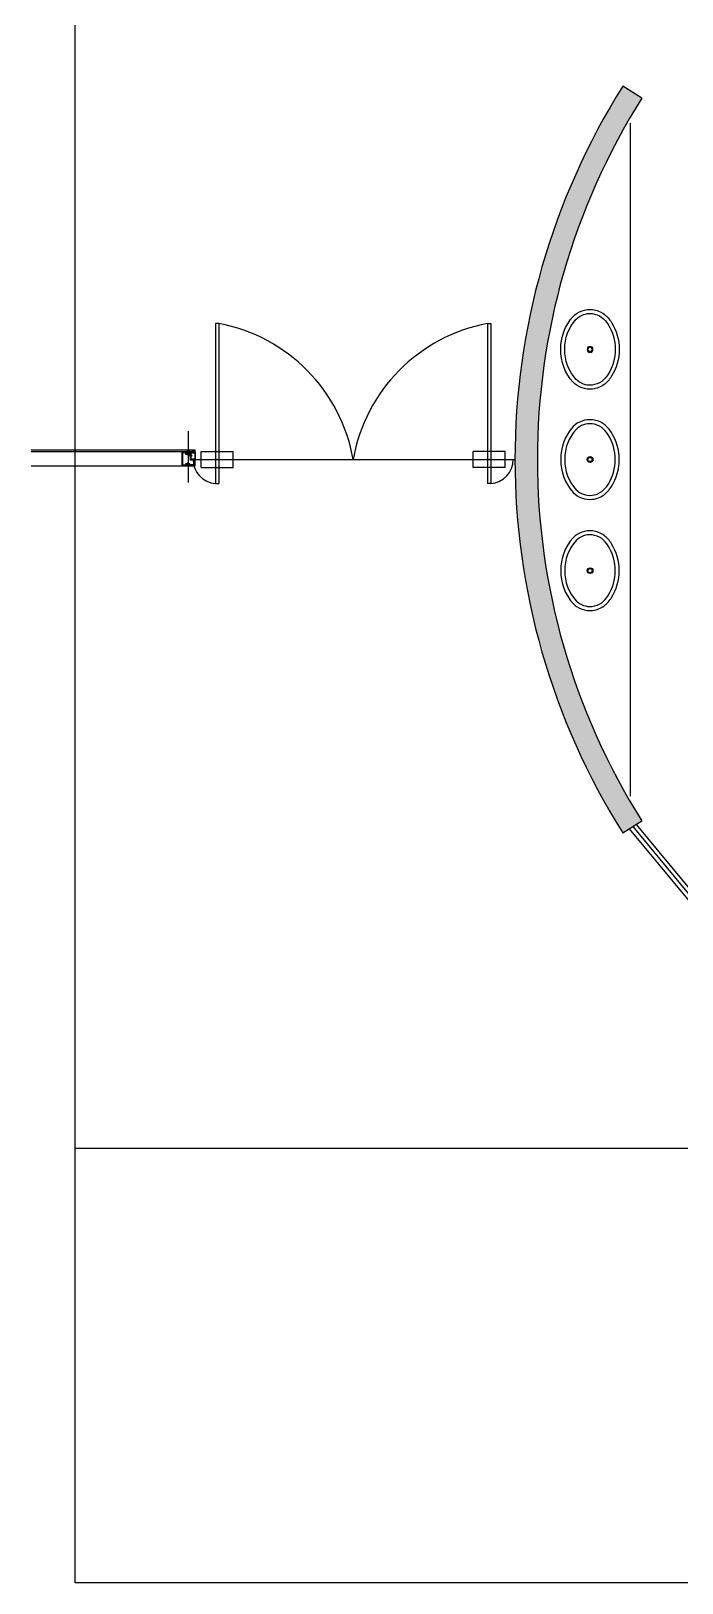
# Model space of a CAD drawing. Header units: millimetres. Extents: x 182 to 575, y -105 to 95.
# Drawn here: x 301.66 to 305.73, y -4.97 to 4.73 of the extents above; entities that cross this region are included whole.
import ezdxf

# ---------------------------------------------------------------- set-up
doc = ezdxf.new("R2010")
doc.units = ezdxf.units.MM
doc.header["$MEASUREMENT"] = 0
doc.linetypes.add('DASHDOT', pattern=[1, 0.5, -0.25, 0, -0.25])
for name, color, linetype in [('base', 253, 'Continuous'), ('Cota Nivel', 1, 'Continuous'), ('EIXOS', 31, 'DASHDOT'), ('JAN', 161, 'Continuous'), ('SAN', 1, 'Continuous'), ('SANFINAL', 7, 'Continuous')]:
    doc.layers.add(name, color=color, linetype=linetype)
doc.styles.add('SIMPLEX', font='simplex', dxfattribs={"height": 0.2})
doc.dimstyles.new('SA-25', dxfattribs={"dimtxt": 0.05, "dimasz": 0.05, "dimexe": 0.025, "dimexo": 0.05, "dimgap": 0.025, "dimtad": 1, "dimzin": 4, "dimdsep": 46, "dimtxsty": 'SIMPLEX', "dimblk": 'OBLIQUE', "dimcen": 0.025, "dimdle": 0.05, "dimclrt": 2, "dimaunit": 1, "dimadec": 3, "dimazin": 0, "dimtfac": 1, "dimtofl": 0, "dimtmove": 0, "dimatfit": 3, "dimldrblk": 'OPEN30', "dimfxl": 1, "dimtolj": 1, "dimtzin": 0, "dimarcsym": 0})

# ---------------------------------------------------------------- blocks, each defined once
blk = doc.blocks.new('Cuba01_pl')
at = {"layer": 'SAN'}
for radius in [0.018, 0.013]:
    blk.add_circle((0, 0), radius, dxfattribs=at)
at = {"layer": 'SANFINAL'}
for centre, radius, start, end in [((-0.0706, -0.0303), 0.1909, 120.72503, 141.48411), ((-0.0706, -0.0303), 0.1659, 120.57547, 141.25329), ((-0.0022, -0.1243), 0.3068, 89.5504, 122.73751), ((-0.0022, -0.1243), 0.2818, 89.5504, 122.82801), ((0.0022, -0.1243), 0.3068, 57.26249, 90.4496), ((0.0022, -0.1243), 0.2818, 57.17199, 90.4496), ((0.0706, -0.0303), 0.1659, 38.74671, 59.42453), ((0.0706, -0.0303), 0.1909, 38.51589, 59.27497), ((-0.0974, 0.0005), 0.1517, 174.45244, 224.38195), ((-0.0906, -0.0037), 0.1589, 144.52318, 173.17666), ((-0.0974, 0.0005), 0.1267, 174.57802, 224.00207), ((-0.0906, -0.0037), 0.1339, 144.80474, 173.05731), ((0.0974, 0.0005), 0.1267, 315.99793, 5.42198), ((0.0906, -0.0037), 0.1339, 6.94269, 35.19526), ((0.0974, 0.0005), 0.1517, 315.61805, 5.54756), ((0.0906, -0.0037), 0.1589, 6.82334, 35.47682), ((-0.0024, 0.1229), 0.2809, 228.50405, 270.48382), ((0.0024, 0.1229), 0.2809, 269.51618, 311.49595), ((-0.0024, 0.1229), 0.3059, 228.32438, 270.48382), ((0.0024, 0.1229), 0.3059, 269.51618, 311.67562)]:
    blk.add_arc(centre, radius, start, end, dxfattribs=at)
blk = doc.blocks.new('_Oblique')
at = {"color": 0, "linetype": 'ByBlock', "lineweight": -2}
blk.add_line((-0.5, -0.5), (0.5, 0.5), dxfattribs=at)
blk = doc.blocks.new('*D87')
at = {"layer": 'Cota Nivel', "color": 0, "lineweight": -2, "transparency": 16777216}
for p, q in [((301.9892, 6.3466), (315.5985, 6.3466)), ((315.5735, 6.3966), (315.5735, -2.3034)), ((301.9892, -2.2534), (315.5985, -2.2534))]:
    blk.add_line(p, q, dxfattribs=at)
at = {"layer": 'Defpoints', "color": 0, "transparency": 16777216}
for p in [(301.9392, 6.3466), (301.9392, -2.2534), (315.5735, -2.2534)]:
    blk.add_point(p, dxfattribs=at)
at = {"layer": 'Cota Nivel', "color": 0, "lineweight": -2, "transparency": 16777216, "xscale": 0.05, "yscale": 0.05, "zscale": 0.05}
for p, rotation in [((315.5735, 6.3466), 90), ((315.5735, -2.2534), 270)]:
    blk.add_blockref('_Oblique', p, dxfattribs=dict(at, rotation=rotation))
at = {"layer": 'Cota Nivel', "color": 2, "transparency": 16777216, "insert": (315.4485, 2.0466), "char_height": 0.2, "attachment_point": 5, "rotation": 90, "style": 'SIMPLEX'}
blk.add_mtext('\\A1;8.60', dxfattribs=at)
blk = doc.blocks.new('_Open30')
at = {"color": 0, "linetype": 'ByBlock', "lineweight": -2}
for p, q in [((-1, 0.27), (0, 0)), ((0, 0), (-1, -0.27)), ((0, 0), (-1, 0))]:
    blk.add_line(p, q, dxfattribs=at)

msp = doc.modelspace()

# ---------------------------------------------------------------- hatches: boundary and pattern name
at = {"layer": 'base'}
msp.add_hatch(color=256, dxfattribs=at).paths.add_polyline_path([(305.3626, -0.2837), (305.481, -0.209, -0.289245), (305.481, 4.3072), (305.3627, 4.382, 0.289245)])

# ---------------------------------------------------------------- linework, layer by layer
at = {"color": 1}
for p, q in [((302.6837, 2.0366, -22.877), (302.6849, 2.0366, -22.877)), ((302.6849, 2.0366, -22.877), (302.6849, 2.0296, -22.877)), ((302.6869, 2.0933, -22.877), (302.6869, 2.099, -22.877)), ((302.6835, 2.0327, -22.877), (302.6835, 2.0336, -22.877)), ((302.6849, 2.0296, -22.877), (302.6837, 2.0296, -22.877))]:
    msp.add_line(p, q, dxfattribs=at)
at = {"layer": 'base'}
for p, q in [((305.481, 4.3072, 195.166), (305.3627, 4.382, 195.166)), ((305.4078, 4.1512), (305.4078, -0.0547)), ((302.8169, 2.8991, 172.2889), (302.8169, 1.8995, 172.2889)), ((302.8369, 2.8991, 172.2889), (302.8169, 2.8991, 172.2889)), ((302.8369, 2.8991, 172.2889), (302.8369, 1.8995, 172.2889)), ((304.5169, 2.8991, 172.2889), (304.5169, 1.8995, 172.2889)), ((304.5169, 2.8991, 172.2889), (304.5369, 2.8991, 172.2889)), ((304.5369, 2.8991, 172.2889), (304.5369, 1.8995, 172.2889)), ((302.6486, 1.9056, -22.877), (302.6486, 2.227, -22.877)), ((301.6636, 2.1093, -112.8987), (302.6886, 2.1093, 195.1644)), ((301.6636, 2.0992, -112.8987), (302.6886, 2.0992, 195.1644)), ((302.6104, 2.099, -22.877), (302.6289, 2.099, -22.877)), ((302.6104, 2.0933, -22.877), (302.6104, 2.099, -22.877)), ((302.6111, 2.0766, -22.877), (302.6111, 2.0697, -22.877)), ((302.6122, 2.0766, -22.877), (302.6111, 2.0766, -22.877)), ((302.6111, 2.0697, -22.877), (302.6122, 2.0697, -22.877)), ((302.6111, 2.0366, -22.877), (302.6111, 2.0296, -22.877)), ((302.6122, 2.0366, -22.877), (302.6111, 2.0366, -22.877)), ((302.6124, 2.0736, -22.877), (302.6131, 2.0736, -22.877)), ((302.6124, 2.0727, -22.877), (302.6124, 2.0736, -22.877)), ((302.6131, 2.0727, -22.877), (302.6124, 2.0727, -22.877)), ((302.6131, 2.0736, -22.877), (302.6131, 2.0757, -22.877)), ((302.6131, 2.0705, -22.877), (302.6131, 2.0727, -22.877)), ((302.6227, 2.099, -22.877), (302.6289, 2.099, -22.877)), ((302.6289, 2.0931, -22.877), (302.6227, 2.0931, -22.877)), ((302.6289, 2.0931, -22.877), (302.6227, 2.0931, -22.877)), ((302.6255, 2.0931, -22.877), (302.6311, 2.0931, -22.877)), ((302.6289, 2.0931, -22.877), (302.6289, 2.099, -22.877)), ((302.6372, 2.0886, -22.877), (302.6346, 2.0886, -22.877)), ((302.6372, 2.0886, -22.877), (302.6346, 2.0886, -22.877)), ((302.6348, 2.0855, -22.877), (302.6386, 2.0858, -22.877)), ((302.636, 2.0898, -22.877), (302.637, 2.0908, -22.877)), ((302.636, 2.0902, -22.877), (302.6366, 2.0908, -22.877)), ((302.636, 2.0906, -22.877), (302.6361, 2.0908, -22.877)), ((302.636, 2.0898, -22.877), (302.637, 2.0908, -22.877)), ((302.636, 2.0902, -22.877), (302.6366, 2.0908, -22.877)), ((302.636, 2.0906, -22.877), (302.6361, 2.0908, -22.877)), ((302.6371, 2.0896, -22.877), (302.636, 2.0907, -22.877)), ((302.6371, 2.0896, -22.877), (302.636, 2.0907, -22.877)), ((302.6367, 2.0896, -22.877), (302.636, 2.0903, -22.877)), ((302.6367, 2.0896, -22.877), (302.636, 2.0903, -22.877)), ((302.6363, 2.0896, -22.877), (302.636, 2.0898, -22.877)), ((302.6363, 2.0896, -22.877), (302.636, 2.0898, -22.877)), ((302.6362, 2.0896, -22.877), (302.6374, 2.0908, -22.877)), ((302.6362, 2.0896, -22.877), (302.6374, 2.0908, -22.877)), ((302.6385, 2.0886, -22.877), (302.6364, 2.0908, -22.877)), ((302.6385, 2.0886, -22.877), (302.6364, 2.0908, -22.877)), ((302.6366, 2.0896, -22.877), (302.6378, 2.0908, -22.877)), ((302.6366, 2.0896, -22.877), (302.6378, 2.0908, -22.877)), ((302.6389, 2.0886, -22.877), (302.6368, 2.0908, -22.877)), ((302.6389, 2.0886, -22.877), (302.6368, 2.0908, -22.877)), ((302.6371, 2.0896, -22.877), (302.6383, 2.0908, -22.877)), ((302.6371, 2.0896, -22.877), (302.6383, 2.0908, -22.877)), ((302.6393, 2.0886, -22.877), (302.6372, 2.0908, -22.877)), ((302.6372, 2.0889, -22.877), (302.6391, 2.0908, -22.877)), ((302.6372, 2.0893, -22.877), (302.6387, 2.0908, -22.877)), ((302.6393, 2.0886, -22.877), (302.6372, 2.0908, -22.877)), ((302.6372, 2.0889, -22.877), (302.6391, 2.0908, -22.877)), ((302.6372, 2.0893, -22.877), (302.6387, 2.0908, -22.877)), ((302.6372, 2.0886, -22.877), (302.6372, 2.0896, -22.877)), ((302.6372, 2.0886, -22.877), (302.6372, 2.0896, -22.877)), ((302.6381, 2.0886, -22.877), (302.6372, 2.0895, -22.877)), ((302.6381, 2.0886, -22.877), (302.6372, 2.0895, -22.877)), ((302.6376, 2.0886, -22.877), (302.6372, 2.089, -22.877)), ((302.6376, 2.0886, -22.877), (302.6372, 2.089, -22.877)), ((302.6401, 2.0886, -22.877), (302.6372, 2.0886, -22.877)), ((302.6401, 2.0886, -22.877), (302.6372, 2.0886, -22.877)), ((302.6374, 2.0886, -22.877), (302.6395, 2.0908, -22.877)), ((302.6374, 2.0886, -22.877), (302.6395, 2.0908, -22.877)), ((302.6397, 2.0886, -22.877), (302.6376, 2.0908, -22.877)), ((302.6397, 2.0886, -22.877), (302.6376, 2.0908, -22.877)), ((302.6378, 2.0886, -22.877), (302.64, 2.0908, -22.877)), ((302.6378, 2.0886, -22.877), (302.64, 2.0908, -22.877)), ((302.6401, 2.0887, -22.877), (302.638, 2.0908, -22.877)), ((302.6401, 2.0887, -22.877), (302.638, 2.0908, -22.877)), ((302.6383, 2.0886, -22.877), (302.6404, 2.0908, -22.877)), ((302.6383, 2.0886, -22.877), (302.6404, 2.0908, -22.877)), ((302.6401, 2.0892, -22.877), (302.6385, 2.0908, -22.877)), ((302.6401, 2.0892, -22.877), (302.6385, 2.0908, -22.877)), ((302.6386, 2.0858, -22.877), (302.6426, 2.0858, -22.877)), ((302.6387, 2.0886, -22.877), (302.6408, 2.0908, -22.877)), ((302.6387, 2.0886, -22.877), (302.6408, 2.0908, -22.877)), ((302.6401, 2.0896, -22.877), (302.6389, 2.0908, -22.877)), ((302.6401, 2.0896, -22.877), (302.6389, 2.0908, -22.877)), ((302.6391, 2.0886, -22.877), (302.6412, 2.0908, -22.877)), ((302.6391, 2.0886, -22.877), (302.6412, 2.0908, -22.877)), ((302.6405, 2.0896, -22.877), (302.6393, 2.0908, -22.877)), ((302.6405, 2.0896, -22.877), (302.6393, 2.0908, -22.877)), ((302.6395, 2.0886, -22.877), (302.6401, 2.0892, -22.877)), ((302.6395, 2.0886, -22.877), (302.6401, 2.0892, -22.877)), ((302.641, 2.0896, -22.877), (302.6397, 2.0908, -22.877)), ((302.641, 2.0896, -22.877), (302.6397, 2.0908, -22.877)), ((302.64, 2.0886, -22.877), (302.6401, 2.0888, -22.877)), ((302.64, 2.0886, -22.877), (302.6401, 2.0888, -22.877)), ((302.6401, 2.0896, -22.877), (302.6401, 2.0886, -22.877)), ((302.6401, 2.0896, -22.877), (302.6401, 2.0886, -22.877)), ((302.6423, 2.0886, -22.877), (302.6401, 2.0886, -22.877)), ((302.6423, 2.0886, -22.877), (302.6401, 2.0886, -22.877)), ((302.6413, 2.0897, -22.877), (302.6402, 2.0908, -22.877)), ((302.6413, 2.0897, -22.877), (302.6402, 2.0908, -22.877)), ((302.6404, 2.0896, -22.877), (302.6413, 2.0904, -22.877)), ((302.6404, 2.0896, -22.877), (302.6413, 2.0904, -22.877)), ((302.6405, 2.0991, -22.877), (302.6405, 2.1091, -22.877)), ((302.6405, 2.1041, -22.877), (302.6405, 2.1081, -22.877)), ((302.6436, 2.0931, -22.877), (302.6405, 2.1081, -22.877)), ((302.6413, 2.0901, -22.877), (302.6406, 2.0908, -22.877)), ((302.6413, 2.0901, -22.877), (302.6406, 2.0908, -22.877)), ((302.6409, 2.0896, -22.877), (302.6413, 2.0899, -22.877)), ((302.6409, 2.0896, -22.877), (302.6413, 2.0899, -22.877)), ((302.6413, 2.0905, -22.877), (302.641, 2.0908, -22.877)), ((302.6413, 2.0905, -22.877), (302.641, 2.0908, -22.877)), ((302.654, 2.0931, -22.877), (302.6436, 2.0931, -22.877)), ((302.6532, 2.0857, -22.877), (302.6531, 2.0864, -22.877)), ((302.6531, 2.0864, -22.877), (302.6531, 2.0864, -22.877)), ((302.6532, 2.0857, -22.877), (302.6532, 2.0857, -22.877)), ((302.6535, 2.0873, -22.877), (302.6535, 2.0882, -22.877)), ((302.6535, 2.0882, -22.877), (302.6535, 2.0882, -22.877)), ((302.6535, 2.0873, -22.877), (302.6535, 2.0873, -22.877)), ((302.6621, 2.0855, -22.877), (302.6535, 2.0855, -22.877)), ((302.6535, 2.0855, -22.877), (302.6535, 2.0855, -22.877)), ((302.6536, 2.0931, -22.877), (302.6568, 2.1081, -22.877)), ((302.6538, 2.0885, -22.877), (302.6538, 2.0885, -22.877)), ((302.6538, 2.0885, -22.877), (302.6558, 2.0885, -22.877)), ((302.6607, 2.0874, -22.877), (302.6538, 2.087, -22.877)), ((302.6538, 2.087, -22.877), (302.6538, 2.087, -22.877)), ((302.6541, 2.0865, -22.877), (302.6607, 2.087, -22.877)), ((302.6541, 2.0865, -22.877), (302.6541, 2.0865, -22.877)), ((302.6555, 2.0899, -22.877), (302.656, 2.091, -22.877)), ((302.6555, 2.0899, -22.877), (302.6555, 2.0899, -22.877)), ((302.6561, 2.0896, -22.877), (302.6557, 2.0896, -22.877)), ((302.6557, 2.0896, -22.877), (302.6557, 2.0896, -22.877)), ((302.6558, 2.073, -22.877), (302.6705, 2.073, -22.877)), ((302.656, 2.091, -22.877), (302.656, 2.091, -22.877)), ((302.6561, 2.0888, -22.877), (302.6561, 2.0896, -22.877)), ((302.6561, 2.0896, -22.877), (302.6561, 2.0896, -22.877)), ((302.6562, 2.0911, -22.877), (302.6562, 2.0911, -22.877)), ((302.6562, 2.0911, -22.877), (302.6592, 2.0911, -22.877)), ((302.6566, 2.0491, 172.2889), (304.6879, 2.0491, 195.166)), ((302.6567, 2.0734, -22.877), (302.6567, 2.0754, -22.877)), ((302.6567, 2.0754, -22.877), (302.6567, 2.0754, -22.877)), ((302.6575, 2.0734, -22.877), (302.6567, 2.0734, -22.877)), ((302.6567, 2.0706, -22.877), (302.6567, 2.0726, -22.877)), ((302.6567, 2.0726, -22.877), (302.6575, 2.0726, -22.877)), ((302.6567, 2.0706, -22.877), (302.6567, 2.0706, -22.877)), ((302.6568, 2.0991, -22.877), (302.6568, 2.1091, -22.877)), ((302.6568, 2.1041, -22.877), (302.6568, 2.1081, -22.877)), ((302.6575, 2.0762, -22.877), (302.6575, 2.0762, -22.877)), ((302.6575, 2.0762, -22.877), (302.6586, 2.0762, -22.877)), ((302.6575, 2.0726, -22.877), (302.6575, 2.0734, -22.877)), ((302.6586, 2.0698, -22.877), (302.6575, 2.0698, -22.877)), ((302.6575, 2.0698, -22.877), (302.6575, 2.0698, -22.877)), ((302.6586, 2.0762, -22.877), (302.6586, 2.0698, -22.877)), ((302.6586, 2.074, -22.877), (302.659, 2.074, -22.877)), ((302.6586, 2.072, -22.877), (302.6592, 2.072, -22.877)), ((302.659, 2.074, -22.877), (302.6596, 2.0746, -22.877)), ((302.659, 2.074, -22.877), (302.6593, 2.0714, -22.877)), ((302.6592, 2.0911, -22.877), (302.6592, 2.0911, -22.877)), ((302.6596, 2.0896, -22.877), (302.6592, 2.0896, -22.877)), ((302.6592, 2.0896, -22.877), (302.6592, 2.0896, -22.877)), ((302.6592, 2.0896, -22.877), (302.6592, 2.0888, -22.877)), ((302.6593, 2.091, -22.877), (302.6593, 2.091, -22.877)), ((302.6593, 2.091, -22.877), (302.6598, 2.0899, -22.877)), ((302.6593, 2.0714, -22.877), (302.6598, 2.072, -22.877)), ((302.6595, 2.0885, -22.877), (302.6621, 2.0885, -22.877)), ((302.6596, 2.0896, -22.877), (302.6596, 2.0896, -22.877)), ((302.6596, 2.0746, -22.877), (302.6598, 2.072, -22.877)), ((302.6596, 2.074, -22.877), (302.6602, 2.074, -22.877)), ((302.6598, 2.0899, -22.877), (302.6598, 2.0899, -22.877)), ((302.6598, 2.072, -22.877), (302.6603, 2.072, -22.877)), ((302.6602, 2.074, -22.877), (302.6607, 2.0746, -22.877)), ((302.6602, 2.074, -22.877), (302.6604, 2.0714, -22.877)), ((302.6604, 2.0714, -22.877), (302.6609, 2.072, -22.877)), ((302.6607, 2.0874, -22.877), (302.6607, 2.0874, -22.877)), ((302.6607, 2.087, -22.877), (302.6607, 2.087, -22.877)), ((302.6607, 2.0746, -22.877), (302.6609, 2.072, -22.877)), ((302.6607, 2.074, -22.877), (302.6613, 2.074, -22.877)), ((302.6609, 2.0872, -22.877), (302.6609, 2.0872, -22.877)), ((302.6609, 2.0872, -22.877), (302.6609, 2.0872, -22.877)), ((302.6609, 2.0872, -22.877), (302.6609, 2.0872, -22.877)), ((302.6609, 2.072, -22.877), (302.6615, 2.072, -22.877)), ((302.6613, 2.074, -22.877), (302.6618, 2.0746, -22.877)), ((302.6613, 2.074, -22.877), (302.6615, 2.0714, -22.877)), ((302.6615, 2.0714, -22.877), (302.6621, 2.072, -22.877)), ((302.6618, 2.0746, -22.877), (302.6621, 2.072, -22.877)), ((302.6619, 2.074, -22.877), (302.6625, 2.074, -22.877)), ((302.6621, 2.0885, -22.877), (302.6621, 2.0885, -22.877)), ((302.6621, 2.0855, -22.877), (302.6621, 2.0855, -22.877)), ((302.6621, 2.072, -22.877), (302.6626, 2.072, -22.877)), ((302.6624, 2.0882, -22.877), (302.6624, 2.0882, -22.877)), ((302.6624, 2.0882, -22.877), (302.6624, 2.0858, -22.877)), ((302.6624, 2.0858, -22.877), (302.6624, 2.0858, -22.877)), ((302.6625, 2.074, -22.877), (302.663, 2.0746, -22.877)), ((302.6625, 2.074, -22.877), (302.6627, 2.0714, -22.877)), ((302.6627, 2.0714, -22.877), (302.6632, 2.072, -22.877)), ((302.663, 2.0746, -22.877), (302.6632, 2.072, -22.877)), ((302.663, 2.074, -22.877), (302.6631, 2.074, -22.877)), ((302.663, 2.074, -22.877), (302.6634, 2.074, -22.877)), ((302.6632, 2.072, -22.877), (302.6632, 2.072, -22.877)), ((302.6632, 2.072, -22.877), (302.6636, 2.072, -22.877)), ((302.6634, 2.074, -22.877), (302.664, 2.0746, -22.877)), ((302.6634, 2.074, -22.877), (302.6637, 2.0714, -22.877)), ((302.6637, 2.0714, -22.877), (302.6642, 2.072, -22.877)), ((302.664, 2.0746, -22.877), (302.6642, 2.072, -22.877)), ((302.664, 2.074, -22.877), (302.6646, 2.074, -22.877)), ((302.6642, 2.072, -22.877), (302.6648, 2.072, -22.877)), ((302.6646, 2.074, -22.877), (302.6651, 2.0746, -22.877)), ((302.6646, 2.074, -22.877), (302.6648, 2.0714, -22.877)), ((302.6648, 2.0714, -22.877), (302.6653, 2.072, -22.877)), ((302.6651, 2.0746, -22.877), (302.6653, 2.072, -22.877)), ((302.6652, 2.074, -22.877), (302.6657, 2.074, -22.877)), ((302.6653, 2.072, -22.877), (302.6659, 2.072, -22.877)), ((302.6657, 2.074, -22.877), (302.6662, 2.0746, -22.877)), ((302.6657, 2.074, -22.877), (302.6659, 2.0714, -22.877)), ((302.6659, 2.0714, -22.877), (302.6665, 2.072, -22.877)), ((302.6662, 2.0746, -22.877), (302.6665, 2.072, -22.877)), ((302.6663, 2.074, -22.877), (302.6669, 2.074, -22.877)), ((302.6665, 2.072, -22.877), (302.667, 2.072, -22.877)), ((302.6669, 2.074, -22.877), (302.6674, 2.0746, -22.877)), ((302.6669, 2.074, -22.877), (302.6671, 2.0714, -22.877)), ((302.6671, 2.0714, -22.877), (302.6676, 2.072, -22.877)), ((302.6674, 2.0746, -22.877), (302.6676, 2.072, -22.877)), ((302.6674, 2.074, -22.877), (302.6675, 2.074, -22.877)), ((302.6676, 2.072, -22.877), (302.6676, 2.072, -22.877)), ((302.668, 2.0735, -22.877), (302.6681, 2.0724, -22.877)), ((302.6746, 2.099, -22.877), (302.6684, 2.099, -22.877)), ((302.6684, 2.0931, -22.877), (302.6684, 2.099, -22.877)), ((302.6869, 2.099, -22.877), (302.6684, 2.099, -22.877)), ((302.6702, 2.0931, -22.877), (302.6764, 2.0931, -22.877)), ((302.6702, 2.0931, -22.877), (302.6886, 2.0931, -22.877)), ((302.7269, 1.9991, 172.2889), (302.7269, 2.0991, 172.2889)), ((302.7269, 2.0991, 172.2889), (302.9269, 2.0991, 172.2889)), ((302.9269, 1.9991, 172.2889), (302.9269, 2.0991, 172.2889)), ((304.6269, 2.0991, 172.2889), (304.4269, 2.0991, 172.2889)), ((304.4269, 1.9991, 172.2889), (304.4269, 2.0991, 172.2889)), ((304.6269, 1.9991, 172.2889), (304.6269, 2.0991, 172.2889)), ((301.6636, 2.0093), (302.6886, 2.0093, 195.166)), ((302.6111, 2.0296, -22.877), (302.6122, 2.0296, -22.877)), ((302.6124, 2.0336, -22.877), (302.6131, 2.0336, -22.877)), ((302.6124, 2.0327, -22.877), (302.6124, 2.0336, -22.877)), ((302.6131, 2.0327, -22.877), (302.6124, 2.0327, -22.877)), ((302.6131, 2.0336, -22.877), (302.6131, 2.0357, -22.877)), ((302.6131, 2.0305, -22.877), (302.6131, 2.0327, -22.877)), ((302.6372, 2.0176, -22.877), (302.6346, 2.0176, -22.877)), ((302.6372, 2.0176, -22.877), (302.6346, 2.0176, -22.877)), ((302.6348, 2.0207, -22.877), (302.6386, 2.0204, -22.877)), ((302.6371, 2.0167, -22.877), (302.636, 2.0156, -22.877)), ((302.6367, 2.0167, -22.877), (302.636, 2.016, -22.877)), ((302.6363, 2.0167, -22.877), (302.636, 2.0164, -22.877)), ((302.6371, 2.0167, -22.877), (302.636, 2.0156, -22.877)), ((302.6367, 2.0167, -22.877), (302.636, 2.016, -22.877)), ((302.6363, 2.0167, -22.877), (302.636, 2.0164, -22.877)), ((302.636, 2.0165, -22.877), (302.637, 2.0155, -22.877)), ((302.636, 2.0165, -22.877), (302.637, 2.0155, -22.877)), ((302.636, 2.016, -22.877), (302.6366, 2.0155, -22.877)), ((302.636, 2.016, -22.877), (302.6366, 2.0155, -22.877)), ((302.636, 2.0156, -22.877), (302.6361, 2.0155, -22.877)), ((302.636, 2.0156, -22.877), (302.6361, 2.0155, -22.877)), ((302.6362, 2.0167, -22.877), (302.6374, 2.0155, -22.877)), ((302.6362, 2.0167, -22.877), (302.6374, 2.0155, -22.877)), ((302.6385, 2.0176, -22.877), (302.6364, 2.0155, -22.877)), ((302.6385, 2.0176, -22.877), (302.6364, 2.0155, -22.877)), ((302.6366, 2.0167, -22.877), (302.6378, 2.0155, -22.877)), ((302.6366, 2.0167, -22.877), (302.6378, 2.0155, -22.877)), ((302.6389, 2.0176, -22.877), (302.6368, 2.0155, -22.877)), ((302.6389, 2.0176, -22.877), (302.6368, 2.0155, -22.877)), ((302.6371, 2.0167, -22.877), (302.6383, 2.0155, -22.877)), ((302.6371, 2.0167, -22.877), (302.6383, 2.0155, -22.877)), ((302.6401, 2.0176, -22.877), (302.6372, 2.0176, -22.877)), ((302.6372, 2.0176, -22.877), (302.6372, 2.0167, -22.877)), ((302.6401, 2.0176, -22.877), (302.6372, 2.0176, -22.877)), ((302.6372, 2.0176, -22.877), (302.6372, 2.0167, -22.877)), ((302.6393, 2.0176, -22.877), (302.6372, 2.0155, -22.877)), ((302.6381, 2.0176, -22.877), (302.6372, 2.0168, -22.877)), ((302.6376, 2.0176, -22.877), (302.6372, 2.0172, -22.877)), ((302.6393, 2.0176, -22.877), (302.6372, 2.0155, -22.877)), ((302.6381, 2.0176, -22.877), (302.6372, 2.0168, -22.877)), ((302.6376, 2.0176, -22.877), (302.6372, 2.0172, -22.877)), ((302.6372, 2.0174, -22.877), (302.6391, 2.0155, -22.877)), ((302.6372, 2.0174, -22.877), (302.6391, 2.0155, -22.877)), ((302.6372, 2.0169, -22.877), (302.6387, 2.0155, -22.877)), ((302.6372, 2.0169, -22.877), (302.6387, 2.0155, -22.877)), ((302.6374, 2.0176, -22.877), (302.6395, 2.0155, -22.877)), ((302.6374, 2.0176, -22.877), (302.6395, 2.0155, -22.877)), ((302.6397, 2.0176, -22.877), (302.6376, 2.0155, -22.877)), ((302.6397, 2.0176, -22.877), (302.6376, 2.0155, -22.877)), ((302.6378, 2.0176, -22.877), (302.64, 2.0155, -22.877)), ((302.6378, 2.0176, -22.877), (302.64, 2.0155, -22.877)), ((302.6401, 2.0175, -22.877), (302.638, 2.0155, -22.877)), ((302.6401, 2.0175, -22.877), (302.638, 2.0155, -22.877)), ((302.6383, 2.0176, -22.877), (302.6404, 2.0155, -22.877)), ((302.6383, 2.0176, -22.877), (302.6404, 2.0155, -22.877)), ((302.6401, 2.0171, -22.877), (302.6385, 2.0155, -22.877)), ((302.6401, 2.0171, -22.877), (302.6385, 2.0155, -22.877)), ((302.6386, 2.0204, -22.877), (302.6426, 2.0205, -22.877)), ((302.6387, 2.0176, -22.877), (302.6408, 2.0155, -22.877)), ((302.6387, 2.0176, -22.877), (302.6408, 2.0155, -22.877)), ((302.6401, 2.0167, -22.877), (302.6389, 2.0155, -22.877)), ((302.6401, 2.0167, -22.877), (302.6389, 2.0155, -22.877)), ((302.6391, 2.0176, -22.877), (302.6412, 2.0155, -22.877)), ((302.6391, 2.0176, -22.877), (302.6412, 2.0155, -22.877)), ((302.6405, 2.0167, -22.877), (302.6393, 2.0155, -22.877)), ((302.6405, 2.0167, -22.877), (302.6393, 2.0155, -22.877)), ((302.6395, 2.0176, -22.877), (302.6401, 2.0171, -22.877)), ((302.6395, 2.0176, -22.877), (302.6401, 2.0171, -22.877)), ((302.641, 2.0167, -22.877), (302.6397, 2.0155, -22.877)), ((302.641, 2.0167, -22.877), (302.6397, 2.0155, -22.877)), ((302.64, 2.0176, -22.877), (302.6401, 2.0175, -22.877)), ((302.64, 2.0176, -22.877), (302.6401, 2.0175, -22.877)), ((302.6401, 2.0167, -22.877), (302.6401, 2.0176, -22.877)), ((302.6401, 2.0167, -22.877), (302.6401, 2.0176, -22.877)), ((302.6423, 2.0176, -22.877), (302.6401, 2.0176, -22.877)), ((302.6423, 2.0176, -22.877), (302.6401, 2.0176, -22.877)), ((302.6413, 2.0166, -22.877), (302.6402, 2.0155, -22.877)), ((302.6413, 2.0166, -22.877), (302.6402, 2.0155, -22.877)), ((302.6404, 2.0167, -22.877), (302.6413, 2.0159, -22.877)), ((302.6404, 2.0167, -22.877), (302.6413, 2.0159, -22.877)), ((302.6413, 2.0162, -22.877), (302.6406, 2.0155, -22.877)), ((302.6413, 2.0162, -22.877), (302.6406, 2.0155, -22.877)), ((302.6409, 2.0167, -22.877), (302.6413, 2.0163, -22.877)), ((302.6409, 2.0167, -22.877), (302.6413, 2.0163, -22.877)), ((302.6413, 2.0157, -22.877), (302.641, 2.0155, -22.877)), ((302.6413, 2.0157, -22.877), (302.641, 2.0155, -22.877)), ((302.6828, 2.0336, -22.877), (302.6828, 2.0357, -22.877)), ((302.6835, 2.0336, -22.877), (302.6828, 2.0336, -22.877)), ((302.6828, 2.0327, -22.877), (302.6835, 2.0327, -22.877)), ((302.6828, 2.0305, -22.877), (302.6828, 2.0327, -22.877)), ((302.7269, 1.9991, 172.2889), (302.9269, 1.9991, 172.2889)), ((304.6269, 1.9991, 172.2889), (304.4269, 1.9991, 172.2889)), ((302.8169, 1.8995, 172.2889), (302.8369, 1.8995, 172.2889)), ((304.5369, 1.8995, 172.2889), (304.5169, 1.8995, 172.2889)), ((305.3626, -0.2837, 195.166), (305.481, -0.209, 195.166)), ((306.1282, -1.1327, 195.166), (305.4046, -0.2572, 195.166)), ((306.1452, -1.1142, 195.166), (305.4259, -0.2438, 195.166)), ((306.1623, -1.0956, 195.166), (305.4472, -0.2303, 195.166))]:
    msp.add_line(p, q, dxfattribs=at)
msp.add_lwpolyline([(348.455, -4.9696), (301.9392, -4.9696), (301.9392, 11.8133), (348.455, 11.8133)], close=True, dxfattribs=at)
for points in [[(302.6107, 2.0931), (302.6436, 2.0931), (302.6436, 2.0931), (302.6436, 2.0885), (302.6436, 2.0885), (302.6406, 2.0885, -1), (302.6406, 2.0895), (302.6414, 2.0895), (302.6414, 2.0908), (302.6358, 2.0908), (302.6358, 2.0895), (302.6366, 2.0895, -1), (302.6366, 2.0885), (302.6336, 2.0885), (302.6336, 2.0894, 0.414214), (302.6316, 2.0914), (302.6123, 2.0914, 0.414214), (302.6103, 2.0894), (302.6103, 2.0168, 0.414214), (302.6123, 2.0148), (302.6336, 2.0148), (302.6336, 2.0148), (302.6336, 2.0169), (302.6336, 2.0169, -0.419197), (302.6344, 2.0177), (302.6366, 2.0177, -1.022616), (302.6366, 2.0167), (302.6358, 2.0167), (302.6358, 2.0154), (302.6414, 2.0154), (302.6414, 2.0167), (302.6406, 2.0167, -1), (302.6406, 2.0177), (302.6436, 2.0177), (302.6436, 2.0177), (302.6436, 2.0131), (302.6086, 2.0131), (302.6086, 2.0131), (302.6086, 2.0947, -0.414214), (302.609, 2.0951), (302.6099, 2.0951, -0.414214), (302.6103, 2.0947), (302.6103, 2.0935, 0.414214), (302.6107, 2.0931)], [(302.6839, 2.0158), (302.6578, 2.0158, -0.414214), (302.6558, 2.0178), (302.6558, 2.0212, 0.414214), (302.6541, 2.0229), (302.6405, 2.0229), (302.6405, 2.0259), (302.6387, 2.0259), (302.6387, 2.0229), (302.6309, 2.0236, 1.000008), (302.6307, 2.0214), (302.6386, 2.0207), (302.6386, 2.0207), (302.6536, 2.0207), (302.6536, 2.0135, 0.414214), (302.654, 2.0131), (302.6882, 2.0131, 0.414214), (302.6886, 2.0135), (302.6886, 2.0497, 0.406616), (302.6882, 2.0501), (302.6619, 2.0501, -0.414214), (302.6615, 2.0505), (302.6615, 2.0851, 0.414214), (302.6611, 2.0855), (302.6386, 2.0855), (302.631, 2.0848, 1.000008), (302.6313, 2.082), (302.6387, 2.0827), (302.6387, 2.0797), (302.6405, 2.0797), (302.6405, 2.0827), (302.6568, 2.0827, -0.414214), (302.6588, 2.0807), (302.6588, 2.0478, 0.414214), (302.6592, 2.0474), (302.6839, 2.0474, -0.414214), (302.6859, 2.0454), (302.6859, 2.0178, -0.414214), (302.6839, 2.0158)], [(302.6626, 2.0567), (302.6626, 2.082), (302.6622, 2.082, -1), (302.6622, 2.0835), (302.6626, 2.0835), (302.6626, 2.0885), (302.6597, 2.0885, -0.414173), (302.6593, 2.0889), (302.6593, 2.0895), (302.6601, 2.0895, 0.585709), (302.6604, 2.0901), (302.6597, 2.0913, 0.26127), (302.6594, 2.0915), (302.6559, 2.0915, 0.253886), (302.6556, 2.0913), (302.6548, 2.0901, 0.595041), (302.6551, 2.0895), (302.6559, 2.0895), (302.6559, 2.0889, -0.414173), (302.6555, 2.0885), (302.654, 2.0885, -0.414214), (302.6536, 2.0889), (302.6536, 2.0927, -0.414214), (302.654, 2.0931), (302.6882, 2.0931, -0.414214), (302.6886, 2.0927), (302.6886, 2.0506, -0.414214), (302.6882, 2.0502), (302.663, 2.0502, -0.414214), (302.6626, 2.0506), (302.6626, 2.0552), (302.6622, 2.0552, -1), (302.6622, 2.0567), (302.6626, 2.0567)], [(302.6567, 2.0903), (302.6567, 2.0886), (302.6567, 2.0886, 0.414214), (302.6569, 2.0885), (302.6569, 2.0885), (302.6584, 2.0885), (302.6584, 2.0885, 0.414214), (302.6586, 2.0886), (302.6586, 2.0886), (302.6586, 2.0903), (302.6586, 2.0903, 0.414214), (302.6584, 2.0905), (302.6584, 2.0905), (302.6569, 2.0905), (302.6569, 2.0905, 0.414214), (302.6567, 2.0903)], [(302.6637, 2.09), (302.6625, 2.09, -0.414214), (302.6621, 2.0904), (302.6621, 2.0912, -0.414214), (302.6625, 2.0916), (302.6871, 2.0916), (302.6871, 2.0517), (302.6641, 2.0517), (302.6641, 2.0896, 0.414214), (302.6637, 2.09)]]:
    msp.add_lwpolyline(points, format="xyb", dxfattribs=at)
for points in [[(302.6372, 2.0896), (302.636, 2.0896), (302.636, 2.0908), (302.6413, 2.0908), (302.6413, 2.0896), (302.6401, 2.0896)], [(302.6372, 2.0896), (302.636, 2.0896), (302.636, 2.0908), (302.6413, 2.0908), (302.6413, 2.0896), (302.6401, 2.0896)], [(302.6372, 2.0167), (302.636, 2.0167), (302.636, 2.0155), (302.6413, 2.0155), (302.6413, 2.0167), (302.6401, 2.0167)], [(302.6372, 2.0167), (302.636, 2.0167), (302.636, 2.0155), (302.6413, 2.0155), (302.6413, 2.0167), (302.6401, 2.0167)]]:
    msp.add_lwpolyline(points, dxfattribs=at)
for centre, radius, start, end in [((309.0579, 2.0491), 4.37, 147.73536, 212.26442), ((309.0579, 2.0491), 4.23, 147.73536, 212.26442), ((302.6439, 1.8683), 1.0487, 9.93046, 79.39668), ((304.7098, 1.8683), 1.0487, 100.60332, 170.06954), ((302.6122, 2.0757), 0.000869, 0, 90), ((302.6122, 2.0705), 0.000869, 270, 0), ((302.6122, 2.0357), 0.000869, 0, 90), ((302.6348, 2.0871), 0.00157, 97.37761, 269.71703), ((302.6424, 2.0872), 0.00144, 277.41154, 92.3804), ((302.6536, 2.0865), 0.0005, 0.00005, 186.91976), ((302.6535, 2.0858), 0.0003, 186.92364, 269.99978), ((302.6538, 2.0882), 0.0003, 90, 180), ((302.6538, 2.0873), 0.0003, 180.0021, 273.07944), ((302.6557, 2.0898), 0.000184, 165.00018, 270), ((302.6558, 2.0888), 0.0003, 270, 0), ((302.6562, 2.0909), 0.000184, 90, 157.98084), ((302.6592, 2.0909), 0.000184, 22.0224, 90), ((302.6595, 2.0888), 0.0003, 180, 270), ((302.6596, 2.0898), 0.000184, 270, 15.00254), ((302.6607, 2.0872), 0.0002, 0, 93.07749), ((302.6607, 2.0872), 0.0002, 273.54384, 0), ((302.6621, 2.0882), 0.0003, 0, 90), ((302.6621, 2.0858), 0.0003, 270, 360), ((302.8269, 2.0491), 0.15, 180, 266.17745), ((302.6837, 2.0357), 0.000869, 90, 180), ((304.5269, 2.0491), 0.15, 273.82255, 0), ((302.6122, 2.0305), 0.000869, 270, 0), ((302.6348, 2.0192), 0.00157, 90.28297, 262.62239), ((302.6424, 2.019), 0.00144, 267.6196, 82.58846), ((302.6837, 2.0305), 0.000869, 180, 270)]:
    msp.add_arc(centre, radius, start, end, dxfattribs=at)
for centre, major_axis, start_param, end_param in [((302.6575, 2.0754), (0.000573, -0.000573), 2.356194, 3.926991), ((302.6575, 2.0706), (-0.000573, -0.000573), 5.497787, 7.068583)]:
    msp.add_ellipse(centre, major_axis=major_axis, ratio=1, start_param=start_param, end_param=end_param, dxfattribs=at)
for points, knots in [([(302.669, 2.073, -22.877), (302.6689, 2.073, -22.877), (302.6688, 2.0731, -22.877), (302.6688, 2.073, -22.877), (302.6687, 2.0731, -22.877), (302.6687, 2.0732, -22.877), (302.6687, 2.0732, -22.877), (302.6686, 2.0733, -22.877), (302.6686, 2.0732, -22.877), (302.6685, 2.0733, -22.877), (302.6685, 2.0733, -22.877), (302.6684, 2.0733, -22.877), (302.6684, 2.0733, -22.877), (302.6683, 2.0734, -22.877), (302.6683, 2.0734, -22.877), (302.6683, 2.0734, -22.877), (302.6682, 2.0734, -22.877), (302.6681, 2.0734, -22.877), (302.6681, 2.0735, -22.877), (302.6681, 2.0735, -22.877), (302.668, 2.0736, -22.877), (302.6679, 2.0736, -22.877), (302.6679, 2.0736, -22.877), (302.6678, 2.0736, -22.877), (302.6678, 2.0737, -22.877), (302.6677, 2.0737, -22.877), (302.6677, 2.0738, -22.877), (302.6676, 2.0738, -22.877), (302.6676, 2.0739, -22.877), (302.6675, 2.0739, -22.877), (302.6675, 2.074, -22.877), (302.6674, 2.0741, -22.877), (302.6674, 2.0741, -22.877), (302.6674, 2.0741, -22.877)], [0, 0, 0, 0, 0.051439, 0.072585, 0.094945, 0.148925, 0.177318, 0.208117, 0.229263, 0.263962, 0.286322, 0.316684, 0.341831, 0.370224, 0.385176, 0.410323, 0.432683, 0.466448, 0.484229, 0.519793, 0.54494, 0.583668, 0.608815, 0.635405, 0.653187, 0.684808, 0.766724, 0.798345, 0.829966, 0.855113, 0.870066, 0.927124, 1, 1, 1, 1]), ([(302.669, 2.073, -22.877), (302.6689, 2.0729, -22.877), (302.6688, 2.0728, -22.877), (302.6687, 2.0728, -22.877), (302.6687, 2.0727, -22.877), (302.6686, 2.0727, -22.877), (302.6685, 2.0727, -22.877), (302.6685, 2.0726, -22.877), (302.6684, 2.0725, -22.877), (302.6684, 2.0725, -22.877), (302.6683, 2.0725, -22.877), (302.6683, 2.0725, -22.877), (302.6682, 2.0724, -22.877), (302.6681, 2.0724, -22.877), (302.668, 2.0724, -22.877), (302.668, 2.0723, -22.877), (302.6679, 2.0724, -22.877), (302.6679, 2.0723, -22.877), (302.6677, 2.0723, -22.877), (302.6677, 2.0722, -22.877), (302.6677, 2.0721, -22.877), (302.6676, 2.0721, -22.877), (302.6676, 2.072, -22.877), (302.6675, 2.072, -22.877), (302.6675, 2.072, -22.877)], [0, 0, 0, 0, 0.07678, 0.102261, 0.156401, 0.18506, 0.227914, 0.244954, 0.311716, 0.342019, 0.377118, 0.407421, 0.432902, 0.525013, 0.566753, 0.587018, 0.625497, 0.657854, 0.688156, 0.805193, 0.825457, 0.896684, 0.922166, 1, 1, 1, 1])]:
    msp.add_open_spline(points, degree=3, knots=knots, dxfattribs=at)
for p in [(302.8269, 2.0491, 172.2889), (304.5269, 2.0491, 172.2889)]:
    msp.add_point(p, dxfattribs=at)
at = {"layer": 'EIXOS', "linetype": 'DASHDOT', "ltscale": 2}
msp.add_line((301.9392, -2.2534), (348.455, -2.2534), dxfattribs=at)
at = {"layer": 'JAN'}
msp.add_line((302.6886, 2.0093, -22.877), (302.6886, 2.1093, -22.877), dxfattribs=at)

# ---------------------------------------------------------------- block references
at = {"layer": 'base', "xscale": -1, "rotation": 270}
msp.add_blockref('Cuba01_pl', (305.157, 2.7375, 195.166), dxfattribs=at)
at = {"layer": 'base', "rotation": 270}
for p in [(305.157, 2.0491, 195.166), (305.157, 1.3549, 195.166)]:
    msp.add_blockref('Cuba01_pl', p, dxfattribs=at)

# ---------------------------------------------------------------- dimensions: what is measured, and where the dimension line sits
at = {"layer": 'Cota Nivel'}
dim = msp.add_linear_dim(base=(315.5735, -2.2534), p1=(301.9392, 6.3466), p2=(301.9392, -2.2534), angle=90, dimstyle='SA-25', override={"dimtmove": 1}, dxfattribs=at)
dim.commit()
dim.dimension.update_dxf_attribs({"geometry": '*D87', "text_midpoint": (315.4485, 2.0466)})

doc.saveas('drawing.dxf')
